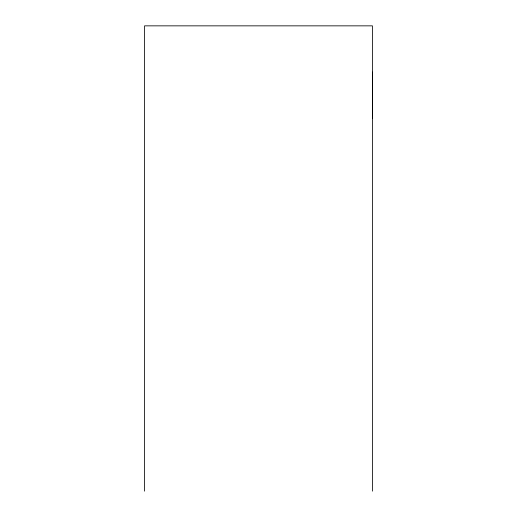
<?xml version="1.0" encoding="UTF-8"?>
<svg xmlns="http://www.w3.org/2000/svg" width="517" height="517" viewBox="0 0 517 517"><rect width="100%" height="100%" fill="white"/><g stroke="black" fill="none" stroke-linecap="round" stroke-linejoin="round"><path stroke-width="0.78" d="M372.427 118.193L372.427 72.096M372.427 491.15L372.427 25.85L144.573 25.85L144.573 491.15"/></g></svg>
